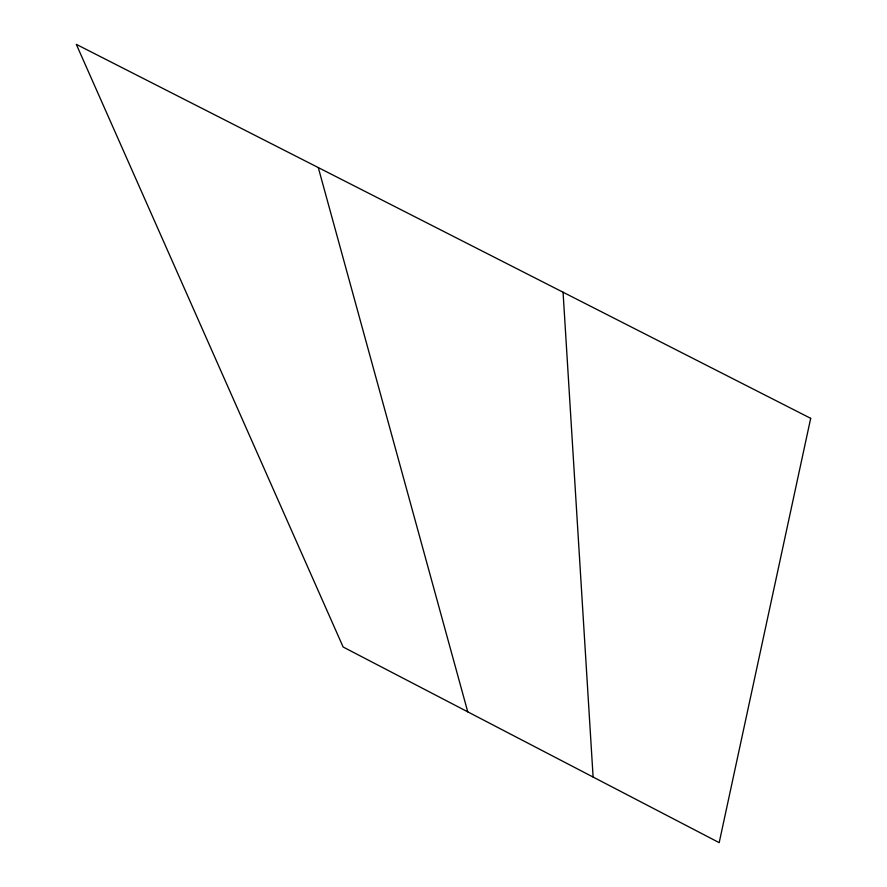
<?xml version="1.0" encoding="UTF-8"?>
<svg xmlns="http://www.w3.org/2000/svg" width="887" height="887" viewBox="0 0 887 887"><rect width="100%" height="100%" fill="white"/><g stroke="black" fill="none" stroke-linecap="round" stroke-linejoin="round"><path stroke-width="1.33" d="M318.289 167.576L467.748 711.84M563.068 292.233L593.104 777.056M810.685 418.331L719.191 842.65L343.136 647.011L76.315 44.35L810.685 418.331"/></g></svg>
